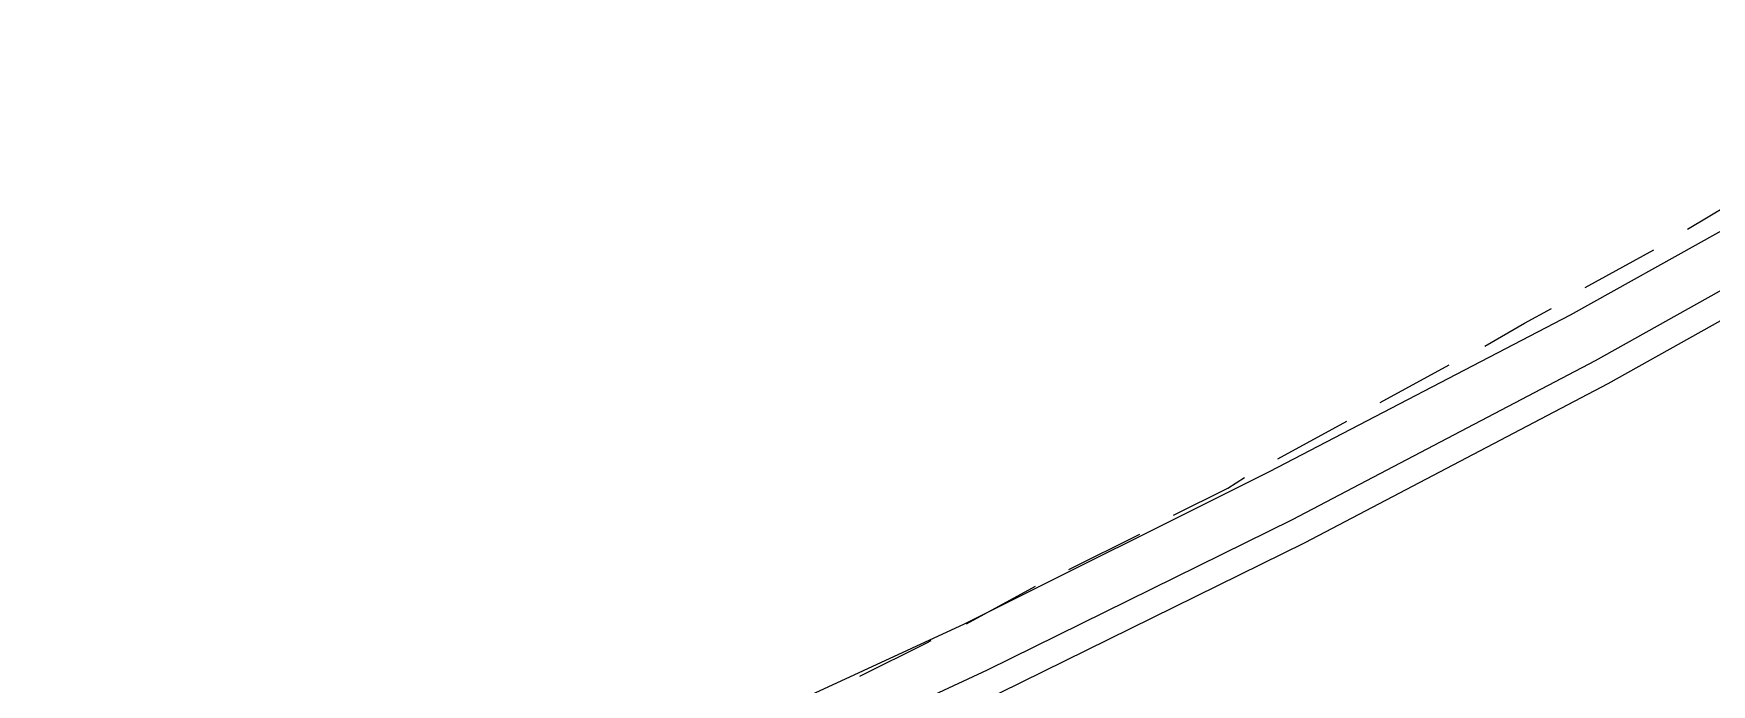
# Model space of a CAD drawing. Header units: feet. Extents: x -84 to 198, y -22 to 181.
# Drawn here: x 98.73 to 109.43, y 16.76 to 20.92 of the extents above; entities that cross this region are included whole.
import ezdxf

# ---------------------------------------------------------------- set-up
doc = ezdxf.new("R2010")
doc.units = ezdxf.units.FT
doc.layers.add('A-LINEA', color=7, linetype='CONTINUOUS')

msp = doc.modelspace()

# ---------------------------------------------------------------- linework, layer by layer
at = {"layer": 'A-LINEA'}
for p, q in [((109.28, 19.6711), (109.7067, 19.9244)), ((108.6267, 19.2978), (109.0667, 19.5378)), ((107.32, 18.5644), (107.76, 18.8044)), ((106.6667, 18.2044), (107.1067, 18.4444)), ((105.3333, 17.4978), (105.7867, 17.7244)), ((104.68, 17.1511), (105.12, 17.3911))]:
    msp.add_line(p, q, dxfattribs=at)
for points in [[(77.8133, 8.9778), (79.96, 9.3111), (82.0933, 9.6978), (84.2133, 10.1378), (86.3333, 10.6178), (88.4267, 11.1511), (90.52, 11.7378), (92.5867, 12.3644), (94.6533, 13.0444), (96.6933, 13.7778), (98.72, 14.5511), (100.72, 15.3644), (102.7067, 16.2444), (104.6667, 17.1511), (106.6133, 18.1244), (108.5333, 19.1244), (110.4267, 20.1778), (112.2933, 21.2844), (114.1467, 22.4178), (115.96, 23.6044), (117.7467, 24.8311), (119.5067, 26.0978), (121.2267, 27.4044)], [(77.8667, 8.6578), (80.0133, 8.9911), (82.16, 9.3778), (84.2933, 9.8044), (86.4133, 10.2978), (88.52, 10.8311), (90.6133, 11.4178), (92.6933, 12.0444), (94.76, 12.7244), (96.8133, 13.4578), (98.84, 14.2444), (100.8533, 15.0578), (102.84, 15.9378), (104.8133, 16.8578), (106.76, 17.8178), (108.6933, 18.8311), (110.6, 19.8978), (112.4667, 20.9911), (114.32, 22.1378), (116.1467, 23.3244), (117.9333, 24.5511), (119.7067, 25.8311), (121.44, 27.1378)], [(77.8933, 8.4844), (80.04, 8.8178), (82.1867, 9.2044), (84.32, 9.6444), (86.4533, 10.1378), (88.56, 10.6711), (90.6533, 11.2578), (92.7467, 11.8844), (94.8133, 12.5644), (96.8667, 13.2978), (98.9067, 14.0844), (100.92, 14.9111), (102.92, 15.7911), (104.8933, 16.7111), (106.84, 17.6711), (108.7733, 18.6844), (110.68, 19.7511), (112.56, 20.8444), (114.4133, 21.9911), (116.24, 23.1911), (118.0267, 24.4178), (119.8, 25.6978), (121.5333, 27.0044)], [(107.9867, 18.9244), (108.24, 19.0711), (108.4133, 19.1644)], [(106, 17.8444), (106.3467, 18.0178), (106.4533, 18.0844)], [(104, 16.8178), (104.4267, 17.0311), (104.4533, 17.0444)]]:
    msp.add_lwpolyline(points, dxfattribs=at)

doc.saveas('drawing.dxf')
